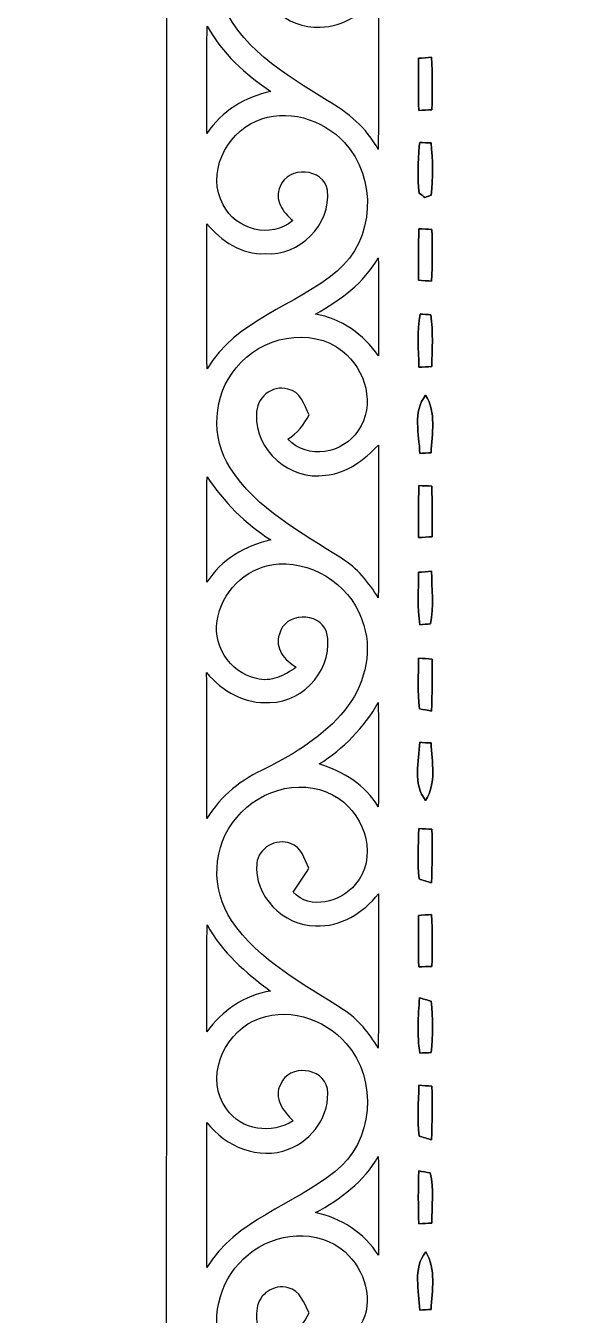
# Model space of a CAD drawing. Header units: centimetres. Extents: x -10.6 to 10.6, y -12.7 to 12.7.
# Drawn here: x -10.56 to -6.33, y -5.87 to 4.05 of the extents above; entities that cross this region are included whole.
import ezdxf

# ---------------------------------------------------------------- set-up
doc = ezdxf.new("R2010")
doc.units = ezdxf.units.CM
doc.header["$MEASUREMENT"] = 0
doc.layers.add('Camada 1', color=7, linetype='Continuous')

msp = doc.modelspace()

# ---------------------------------------------------------------- linework, layer by layer
at = {"layer": 'Camada 1', "color": 156}
for points, knots in [([(-3.39724, 12.67918), (-3.36656, 12.69717), (-3.33657, 12.69505), (-3.30694, 12.67248), (-3.30694, 12.67248), (-1.51377, 11.66636), (0.28081, 10.6627), (2.07432, 9.65764), (2.07432, 9.65764), (2.65818, 9.32602), (3.2512, 9.00782), (3.82975, 8.66775), (3.82975, 8.66775), (3.84281, 8.5471), (3.83363, 8.42504), (3.83575, 8.30367), (3.83575, 8.30367), (3.47768, 8.30438), (3.11962, 8.30367), (2.76153, 8.30403), (2.76153, 8.30403), (2.76224, 2.60667), (2.75872, -3.09068), (2.76331, -8.78804), (2.76331, -8.78804), (2.90371, -8.78804), (3.06882, -8.86989), (3.05893, -9.03216), (3.05893, -9.03216), (3.0667, -10.12189), (3.05964, -11.21197), (3.06246, -12.30171), (3.06246, -12.30171), (-1.22061, -12.30066), (-5.50367, -12.30312), (-9.7864, -12.30066), (-9.7864, -12.30066), (-9.78605, -11.26949), (-9.78534, -10.23866), (-9.78675, -9.2075), (-9.78675, -9.2075), (-9.785, -9.10201), (-9.79663, -8.9863), (-9.7356, -8.89387), (-9.7356, -8.89387), (-9.67846, -8.80886), (-9.56627, -8.80356), (-9.47561, -8.78628), (-9.47561, -8.78628), (-9.47314, -3.08963), (-9.47243, 2.60702), (-9.47596, 8.30367), (-9.47596, 8.30367), (-9.8358, 8.30438), (-10.19563, 8.30297), (-10.55581, 8.30473), (-10.55581, 8.30473), (-10.55511, 8.42821), (-10.55546, 8.55168), (-10.55404, 8.67515), (-10.55404, 8.67515), (-8.16574, 10.00478), (-5.78414, 11.34709), (-3.39724, 12.67918)], [0, 0, 0, 0, 0.0588235, 0.0588235, 0.0588235, 0.0588235, 0.1176471, 0.1176471, 0.1176471, 0.1176471, 0.1764706, 0.1764706, 0.1764706, 0.1764706, 0.2352941, 0.2352941, 0.2352941, 0.2352941, 0.2941176, 0.2941176, 0.2941176, 0.2941176, 0.3529412, 0.3529412, 0.3529412, 0.3529412, 0.4117647, 0.4117647, 0.4117647, 0.4117647, 0.4705882, 0.4705882, 0.4705882, 0.4705882, 0.5294118, 0.5294118, 0.5294118, 0.5294118, 0.5882353, 0.5882353, 0.5882353, 0.5882353, 0.6470588, 0.6470588, 0.6470588, 0.6470588, 0.7058824, 0.7058824, 0.7058824, 0.7058824, 0.7647059, 0.7647059, 0.7647059, 0.7647059, 0.8235294, 0.8235294, 0.8235294, 0.8235294, 0.8823529, 0.8823529, 0.8823529, 0.8823529, 1, 1, 1, 1]), ([(-7.5251, 7.98159), (-7.5251, 7.98159), (-7.5251, 7.98159), (-7.5251, 7.98159), (-7.5251, 7.98159), (-7.54732, 7.9068), (-7.51981, 7.87576), (-7.4429, 7.88775), (-7.4429, 7.88775), (-4.72475, 7.88351), (-2.00625, 7.88846), (0.71191, 7.88563), (0.71191, 7.88563), (0.71049, 1.29117), (0.71225, -5.30294), (0.7112, -11.89708), (0.7112, -11.89708), (-1.99565, -11.89708), (-4.70252, -11.89708), (-7.40903, -11.89708), (-7.40903, -11.89708), (-7.45137, -11.89743), (-7.49299, -11.90166), (-7.53463, -11.90941), (-7.53463, -11.90941), (-7.55967, -12.01454), (-7.43654, -11.98915), (-7.37622, -11.9969), (-7.37622, -11.9969), (-5.49451, -11.9962), (-3.6128, -11.9969), (-1.73107, -11.99656), (-1.73107, -11.99656), (-0.88688, -11.99161), (-0.04268, -12.00714), (0.80115, -11.98845), (0.80115, -11.98845), (0.82973, -11.66213), (0.81704, -11.33333), (0.8068, -11.00632), (0.8068, -11.00632), (0.82585, -10.59568), (0.81633, -10.18399), (0.81068, -9.77299), (0.81068, -9.77299), (0.83643, -9.43186), (0.78916, -9.09072), (0.81597, -8.7503), (0.81597, -8.7503), (0.82373, -8.52628), (0.79162, -8.30262), (0.81033, -8.07895), (0.81033, -8.07895), (0.83043, -7.80767), (0.80044, -7.53638), (0.81455, -7.2651), (0.81455, -7.2651), (0.80468, -7.01852), (0.82761, -6.77192), (0.80573, -6.52533), (0.80573, -6.52533), (0.82761, -5.89033), (0.81209, -5.25426), (0.81173, -4.61963), (0.81173, -4.61963), (0.82585, -4.04424), (0.7934, -3.4692), (0.81738, -2.89453), (0.81738, -2.89453), (0.79833, -2.51882), (0.83397, -2.14277), (0.80892, -1.76742), (0.80892, -1.76742), (0.81633, -1.20156), (0.81209, -0.63675), (0.80926, -0.0709), (0.80926, -0.0709), (0.83643, 0.24694), (0.78705, 0.56549), (0.81597, 0.88335), (0.81597, 0.88335), (0.79728, 1.21179), (0.83397, 1.54057), (0.80644, 1.86867), (0.80644, 1.86867), (0.81492, 2.15159), (0.81173, 2.43451), (0.81492, 2.71744), (0.81492, 2.71744), (0.78987, 2.99931), (0.82585, 3.28117), (0.81704, 3.56305), (0.81704, 3.56305), (0.82161, 4.35256), (0.80256, 5.14139), (0.81738, 5.93054), (0.81738, 5.93054), (0.82196, 6.23534), (0.78951, 6.53979), (0.81526, 6.84423), (0.81526, 6.84423), (0.81244, 7.22488), (0.80892, 7.60482), (0.80256, 7.98512), (0.80256, 7.98512), (-1.87466, 7.99218), (-4.55224, 7.98583), (-7.22982, 7.98865), (-7.22982, 7.98865), (-7.32825, 7.98829), (-7.42702, 7.99182), (-7.5251, 7.98159)], [0, 0, 0, 0, 0.0344828, 0.0344828, 0.0344828, 0.0344828, 0.0689655, 0.0689655, 0.0689655, 0.0689655, 0.1034483, 0.1034483, 0.1034483, 0.1034483, 0.137931, 0.137931, 0.137931, 0.137931, 0.1724138, 0.1724138, 0.1724138, 0.1724138, 0.2068966, 0.2068966, 0.2068966, 0.2068966, 0.2413793, 0.2413793, 0.2413793, 0.2413793, 0.2758621, 0.2758621, 0.2758621, 0.2758621, 0.3103448, 0.3103448, 0.3103448, 0.3103448, 0.3448276, 0.3448276, 0.3448276, 0.3448276, 0.3793103, 0.3793103, 0.3793103, 0.3793103, 0.4137931, 0.4137931, 0.4137931, 0.4137931, 0.4482759, 0.4482759, 0.4482759, 0.4482759, 0.4827586, 0.4827586, 0.4827586, 0.4827586, 0.5172414, 0.5172414, 0.5172414, 0.5172414, 0.5517241, 0.5517241, 0.5517241, 0.5517241, 0.5862069, 0.5862069, 0.5862069, 0.5862069, 0.6206897, 0.6206897, 0.6206897, 0.6206897, 0.6551724, 0.6551724, 0.6551724, 0.6551724, 0.6896552, 0.6896552, 0.6896552, 0.6896552, 0.7241379, 0.7241379, 0.7241379, 0.7241379, 0.7586207, 0.7586207, 0.7586207, 0.7586207, 0.7931034, 0.7931034, 0.7931034, 0.7931034, 0.8275862, 0.8275862, 0.8275862, 0.8275862, 0.862069, 0.862069, 0.862069, 0.862069, 0.8965517, 0.8965517, 0.8965517, 0.8965517, 0.9310345, 0.9310345, 0.9310345, 0.9310345, 1, 1, 1, 1]), ([(-9.05898, 4.27496), (-9.05898, 4.27496), (-9.05898, 4.27496), (-9.05898, 4.27496), (-9.05898, 4.27496), (-8.93303, 3.89183), (-8.55803, 3.67875), (-8.23665, 3.47591), (-8.23665, 3.47591), (-8.07472, 3.38771), (-7.93256, 3.26354), (-7.84294, 3.1002), (-7.84294, 3.1002), (-7.84014, 3.49673), (-7.84294, 3.8929), (-7.84119, 4.28941), (-7.84119, 4.28941), (-7.9516, 4.1522), (-8.10895, 4.04495), (-8.28992, 4.04106), (-8.28992, 4.04106), (-8.5471, 4.02412), (-8.79792, 4.25379), (-8.77887, 4.5159), (-8.77887, 4.5159), (-8.77322, 4.63055), (-8.65116, 4.70992), (-8.54215, 4.68171), (-8.54215, 4.68171), (-8.45255, 4.67289), (-8.41974, 4.58082), (-8.38305, 4.51238), (-8.38305, 4.51238), (-8.39575, 4.47357), (-8.40846, 4.43442), (-8.42044, 4.3949), (-8.42044, 4.3949), (-8.45291, 4.36245), (-8.48536, 4.33), (-8.51781, 4.29718), (-8.51781, 4.29718), (-8.43738, 4.25202), (-8.34918, 4.20511), (-8.25323, 4.22768), (-8.25323, 4.22768), (-8.02887, 4.25838), (-7.87118, 4.5099), (-7.94349, 4.7251), (-7.94349, 4.7251), (-7.99465, 4.95899), (-8.22889, 5.13257), (-8.46807, 5.10857), (-8.46807, 5.10857), (-8.87165, 5.10329), (-9.18845, 4.65807), (-9.05898, 4.27496)], [0, 0, 0, 0, 0.0666667, 0.0666667, 0.0666667, 0.0666667, 0.1333333, 0.1333333, 0.1333333, 0.1333333, 0.2, 0.2, 0.2, 0.2, 0.2666667, 0.2666667, 0.2666667, 0.2666667, 0.3333333, 0.3333333, 0.3333333, 0.3333333, 0.4, 0.4, 0.4, 0.4, 0.4666667, 0.4666667, 0.4666667, 0.4666667, 0.5333333, 0.5333333, 0.5333333, 0.5333333, 0.6, 0.6, 0.6, 0.6, 0.6666667, 0.6666667, 0.6666667, 0.6666667, 0.7333333, 0.7333333, 0.7333333, 0.7333333, 0.8, 0.8, 0.8, 0.8, 0.8666667, 0.8666667, 0.8666667, 0.8666667, 1, 1, 1, 1]), ([(-9.16022, 4.04953), (-9.16022, 4.04953), (-9.16022, 4.04953), (-9.16022, 4.04953), (-9.16022, 4.04953), (-9.16446, 3.77437), (-9.16269, 3.49919), (-9.16163, 3.22367), (-9.16163, 3.22367), (-9.05016, 3.39548), (-8.86707, 3.50273), (-8.66951, 3.54646), (-8.66951, 3.54646), (-8.86707, 3.67629), (-9.04521, 3.84104), (-9.16022, 4.04953)], [0, 0, 0, 0, 0.2, 0.2, 0.2, 0.2, 0.4, 0.4, 0.4, 0.4, 0.6, 0.6, 0.6, 0.6, 1, 1, 1, 1]), ([(-7.53285, 3.80152), (-7.53285, 3.80152), (-7.53285, 3.80152), (-7.53285, 3.80152), (-7.53285, 3.80152), (-7.53497, 3.66783), (-7.53568, 3.53413), (-7.53039, 3.40042), (-7.53039, 3.40042), (-7.49687, 3.40218), (-7.46371, 3.40395), (-7.4302, 3.40606), (-7.4302, 3.40606), (-7.42631, 3.54083), (-7.42667, 3.67558), (-7.43303, 3.81), (-7.43303, 3.81), (-7.45808, 3.80787), (-7.5078, 3.80364), (-7.53285, 3.80152)], [0, 0, 0, 0, 0.1666667, 0.1666667, 0.1666667, 0.1666667, 0.3333333, 0.3333333, 0.3333333, 0.3333333, 0.5, 0.5, 0.5, 0.5, 0.6666667, 0.6666667, 0.6666667, 0.6666667, 1, 1, 1, 1]), ([(-8.78381, 3.31786), (-8.78381, 3.31786), (-8.78381, 3.31786), (-8.78381, 3.31786), (-8.78381, 3.31786), (-9.01981, 3.21909), (-9.16693, 2.90795), (-9.03675, 2.6737), (-9.03675, 2.6737), (-8.94326, 2.48355), (-8.66422, 2.40595), (-8.50123, 2.55305), (-8.50123, 2.55305), (-8.57673, 2.61479), (-8.64729, 2.71426), (-8.5979, 2.81445), (-8.5979, 2.81445), (-8.53934, 2.97744), (-8.26276, 2.95768), (-8.23347, 2.78518), (-8.23347, 2.78518), (-8.2049, 2.52306), (-8.45008, 2.27365), (-8.71361, 2.29763), (-8.71361, 2.29763), (-8.89423, 2.28917), (-9.05192, 2.39535), (-9.16304, 2.52835), (-9.16304, 2.52835), (-9.16128, 2.15547), (-9.16516, 1.78257), (-9.16092, 1.4097), (-9.16092, 1.4097), (-8.94009, 1.78788), (-8.47795, 1.89264), (-8.16045, 2.16393), (-8.16045, 2.16393), (-7.87082, 2.39994), (-7.84825, 2.88395), (-8.10294, 3.15348), (-8.10294, 3.15348), (-8.27016, 3.33304), (-8.55309, 3.42265), (-8.78381, 3.31786)], [0, 0, 0, 0, 0.0833333, 0.0833333, 0.0833333, 0.0833333, 0.1666667, 0.1666667, 0.1666667, 0.1666667, 0.25, 0.25, 0.25, 0.25, 0.3333333, 0.3333333, 0.3333333, 0.3333333, 0.4166667, 0.4166667, 0.4166667, 0.4166667, 0.5, 0.5, 0.5, 0.5, 0.5833333, 0.5833333, 0.5833333, 0.5833333, 0.6666667, 0.6666667, 0.6666667, 0.6666667, 0.75, 0.75, 0.75, 0.75, 0.8333333, 0.8333333, 0.8333333, 0.8333333, 1, 1, 1, 1]), ([(-7.52756, 3.12384), (-7.52756, 3.12384), (-7.52756, 3.12384), (-7.52756, 3.12384), (-7.52756, 3.12384), (-7.53886, 3.00426), (-7.54133, 2.8829), (-7.52792, 2.76365), (-7.52792, 2.76365), (-7.51699, 2.75519), (-7.49511, 2.73861), (-7.48417, 2.73015), (-7.48417, 2.73015), (-7.48417, 2.73015), (-7.43691, 2.74778), (-7.43691, 2.74778), (-7.43691, 2.74778), (-7.42068, 2.88113), (-7.42244, 3.01659), (-7.43691, 3.14959), (-7.43691, 3.14959), (-7.45842, 3.15066), (-7.50147, 3.15207), (-7.52298, 3.15312), (-7.52298, 3.15312), (-7.52298, 3.15312), (-7.52756, 3.12384), (-7.52756, 3.12384)], [0, 0, 0, 0, 0.125, 0.125, 0.125, 0.125, 0.25, 0.25, 0.25, 0.25, 0.375, 0.375, 0.375, 0.375, 0.5, 0.5, 0.5, 0.5, 0.625, 0.625, 0.625, 0.625, 0.75, 0.75, 0.75, 0.75, 1, 1, 1, 1]), ([(-7.53004, 2.48954), (-7.53004, 2.48954), (-7.53004, 2.48954), (-7.53004, 2.48954), (-7.53004, 2.48954), (-7.53533, 2.35761), (-7.53497, 2.22532), (-7.53356, 2.09303), (-7.53356, 2.09303), (-7.50817, 2.09091), (-7.45737, 2.08738), (-7.43196, 2.08562), (-7.43196, 2.08562), (-7.42667, 2.21826), (-7.42667, 2.35126), (-7.4302, 2.48425), (-7.4302, 2.48425), (-7.46371, 2.48603), (-7.49687, 2.48778), (-7.53004, 2.48954)], [0, 0, 0, 0, 0.1666667, 0.1666667, 0.1666667, 0.1666667, 0.3333333, 0.3333333, 0.3333333, 0.3333333, 0.5, 0.5, 0.5, 0.5, 0.6666667, 0.6666667, 0.6666667, 0.6666667, 1, 1, 1, 1]), ([(-8.32661, 1.83268), (-8.32661, 1.83268), (-8.32661, 1.83268), (-8.32661, 1.83268), (-8.32661, 1.83268), (-8.12729, 1.79704), (-7.95513, 1.6764), (-7.84189, 1.50988), (-7.84189, 1.50988), (-7.84189, 1.76176), (-7.84083, 2.01365), (-7.8426, 2.26518), (-7.8426, 2.26518), (-7.95266, 2.07222), (-8.13576, 1.93852), (-8.32661, 1.83268)], [0, 0, 0, 0, 0.2, 0.2, 0.2, 0.2, 0.4, 0.4, 0.4, 0.4, 0.6, 0.6, 0.6, 0.6, 1, 1, 1, 1]), ([(-7.53075, 1.4238), (-7.53075, 1.4238), (-7.53075, 1.4238), (-7.53075, 1.4238), (-7.53075, 1.4238), (-7.49723, 1.42487), (-7.46371, 1.42628), (-7.43055, 1.42804), (-7.43055, 1.42804), (-7.42809, 1.56104), (-7.41961, 1.69474), (-7.43795, 1.82667), (-7.43795, 1.82667), (-7.45878, 1.82808), (-7.5004, 1.83091), (-7.52122, 1.83232), (-7.52122, 1.83232), (-7.54661, 1.69791), (-7.53251, 1.55963), (-7.53075, 1.4238)], [0, 0, 0, 0, 0.1666667, 0.1666667, 0.1666667, 0.1666667, 0.3333333, 0.3333333, 0.3333333, 0.3333333, 0.5, 0.5, 0.5, 0.5, 0.6666667, 0.6666667, 0.6666667, 0.6666667, 1, 1, 1, 1]), ([(-8.93586, 1.41922), (-8.93586, 1.41922), (-8.93586, 1.41922), (-8.93586, 1.41922), (-8.93586, 1.41922), (-9.11789, 1.20721), (-9.1327, 0.88089), (-8.98207, 0.64769), (-8.98207, 0.64769), (-8.77958, 0.33019), (-8.43492, 0.15063), (-8.12694, -0.04726), (-8.12694, -0.04726), (-8.00629, -0.121), (-7.91668, -0.23283), (-7.8426, -0.35136), (-7.8426, -0.35136), (-7.84119, 0.04056), (-7.84153, 0.43249), (-7.84224, 0.82444), (-7.84224, 0.82444), (-7.9516, 0.70908), (-8.08601, 0.60571), (-8.25006, 0.59124), (-8.25006, 0.59124), (-8.51852, 0.54997), (-8.79792, 0.78317), (-8.77923, 1.06009), (-8.77923, 1.06009), (-8.78628, 1.18392), (-8.65998, 1.29151), (-8.53863, 1.25518), (-8.53863, 1.25518), (-8.44232, 1.23859), (-8.41269, 1.13347), (-8.37599, 1.05728), (-8.37599, 1.05728), (-8.41304, 0.98107), (-8.46631, 0.91475), (-8.53863, 0.86959), (-8.53863, 0.86959), (-8.38693, 0.70838), (-8.11353, 0.75706), (-7.99782, 0.93556), (-7.99782, 0.93556), (-7.86058, 1.12854), (-7.94032, 1.40828), (-8.11742, 1.54727), (-8.11742, 1.54727), (-8.36295, 1.7413), (-8.74959, 1.65805), (-8.93586, 1.41922)], [0, 0, 0, 0, 0.0714286, 0.0714286, 0.0714286, 0.0714286, 0.1428571, 0.1428571, 0.1428571, 0.1428571, 0.2142857, 0.2142857, 0.2142857, 0.2142857, 0.2857143, 0.2857143, 0.2857143, 0.2857143, 0.3571429, 0.3571429, 0.3571429, 0.3571429, 0.4285714, 0.4285714, 0.4285714, 0.4285714, 0.5, 0.5, 0.5, 0.5, 0.5714286, 0.5714286, 0.5714286, 0.5714286, 0.6428571, 0.6428571, 0.6428571, 0.6428571, 0.7142857, 0.7142857, 0.7142857, 0.7142857, 0.7857143, 0.7857143, 0.7857143, 0.7857143, 0.8571429, 0.8571429, 0.8571429, 0.8571429, 1, 1, 1, 1]), ([(-7.52333, 0.75988), (-7.52333, 0.75988), (-7.52333, 0.75988), (-7.52333, 0.75988), (-7.52333, 0.75988), (-7.50147, 0.76093), (-7.45808, 0.76376), (-7.43654, 0.76517), (-7.43654, 0.76517), (-7.43055, 0.91157), (-7.39386, 1.07597), (-7.47818, 1.20721), (-7.47818, 1.20721), (-7.57977, 1.08267), (-7.52792, 0.90699), (-7.52333, 0.75988)], [0, 0, 0, 0, 0.2, 0.2, 0.2, 0.2, 0.4, 0.4, 0.4, 0.4, 0.6, 0.6, 0.6, 0.6, 1, 1, 1, 1]), ([(-9.16057, 0.58067), (-9.16057, 0.58067), (-9.16057, 0.58067), (-9.16057, 0.58067), (-9.16057, 0.58067), (-9.16481, 0.30973), (-9.16234, 0.03915), (-9.16128, -0.23176), (-9.16128, -0.23176), (-9.05333, -0.05608), (-8.86672, 0.04692), (-8.67057, 0.09418), (-8.67057, 0.09418), (-8.86707, 0.21872), (-9.03287, 0.38629), (-9.16057, 0.58067)], [0, 0, 0, 0, 0.2, 0.2, 0.2, 0.2, 0.4, 0.4, 0.4, 0.4, 0.6, 0.6, 0.6, 0.6, 1, 1, 1, 1]), ([(-7.53004, 0.51187), (-7.53004, 0.51187), (-7.53004, 0.51187), (-7.53004, 0.51187), (-7.53004, 0.51187), (-7.53568, 0.37853), (-7.53533, 0.24518), (-7.53251, 0.11182), (-7.53251, 0.11182), (-7.49793, 0.11394), (-7.463, 0.11606), (-7.42809, 0.11818), (-7.42809, 0.11818), (-7.42738, 0.24835), (-7.42702, 0.37818), (-7.43091, 0.50799), (-7.43091, 0.50799), (-7.46407, 0.5094), (-7.49687, 0.51047), (-7.53004, 0.51187)], [0, 0, 0, 0, 0.1666667, 0.1666667, 0.1666667, 0.1666667, 0.3333333, 0.3333333, 0.3333333, 0.3333333, 0.5, 0.5, 0.5, 0.5, 0.6666667, 0.6666667, 0.6666667, 0.6666667, 1, 1, 1, 1]), ([(-9.07485, -0.49072), (-9.07485, -0.49072), (-9.07485, -0.49072), (-9.07485, -0.49072), (-9.07485, -0.49072), (-9.1313, -0.69744), (-8.99194, -0.93132), (-8.78028, -0.97225), (-8.78028, -0.97225), (-8.6681, -1.00612), (-8.56332, -0.94896), (-8.47442, -0.88618), (-8.47442, -0.88618), (-8.56156, -0.83397), (-8.64411, -0.73978), (-8.60354, -0.63112), (-8.60354, -0.63112), (-8.56509, -0.46284), (-8.29768, -0.45544), (-8.24053, -0.61453), (-8.24053, -0.61453), (-8.17774, -0.87877), (-8.4074, -1.15887), (-8.67727, -1.1571), (-8.67727, -1.1571), (-8.86882, -1.17439), (-9.04451, -1.07032), (-9.16375, -0.92745), (-9.16375, -0.92745), (-9.16128, -1.3021), (-9.1641, -1.67674), (-9.16199, -2.05139), (-9.16199, -2.05139), (-9.05651, -1.87537), (-8.89282, -1.74554), (-8.7062, -1.66441), (-8.7062, -1.66441), (-8.48218, -1.54905), (-8.26028, -1.41393), (-8.09942, -1.21567), (-8.09942, -1.21567), (-7.95619, -1.03645), (-7.88387, -0.78775), (-7.95443, -0.56409), (-7.95443, -0.56409), (-8.02957, -0.28117), (-8.31603, -0.07549), (-8.60742, -0.09102), (-8.60742, -0.09102), (-8.82896, -0.10195), (-9.02757, -0.27481), (-9.07485, -0.49072)], [0, 0, 0, 0, 0.0714286, 0.0714286, 0.0714286, 0.0714286, 0.1428571, 0.1428571, 0.1428571, 0.1428571, 0.2142857, 0.2142857, 0.2142857, 0.2142857, 0.2857143, 0.2857143, 0.2857143, 0.2857143, 0.3571429, 0.3571429, 0.3571429, 0.3571429, 0.4285714, 0.4285714, 0.4285714, 0.4285714, 0.5, 0.5, 0.5, 0.5, 0.5714286, 0.5714286, 0.5714286, 0.5714286, 0.6428571, 0.6428571, 0.6428571, 0.6428571, 0.7142857, 0.7142857, 0.7142857, 0.7142857, 0.7857143, 0.7857143, 0.7857143, 0.7857143, 0.8571429, 0.8571429, 0.8571429, 0.8571429, 1, 1, 1, 1]), ([(-7.53251, -0.15558), (-7.53251, -0.15558), (-7.53251, -0.15558), (-7.53251, -0.15558), (-7.53251, -0.15558), (-7.53285, -0.28999), (-7.5452, -0.42579), (-7.52228, -0.55879), (-7.52228, -0.55879), (-7.50147, -0.55738), (-7.46054, -0.55457), (-7.44007, -0.55279), (-7.44007, -0.55279), (-7.41503, -0.41875), (-7.42984, -0.28151), (-7.43338, -0.14605), (-7.43338, -0.14605), (-7.45808, -0.14851), (-7.5078, -0.15346), (-7.53251, -0.15558)], [0, 0, 0, 0, 0.1666667, 0.1666667, 0.1666667, 0.1666667, 0.3333333, 0.3333333, 0.3333333, 0.3333333, 0.5, 0.5, 0.5, 0.5, 0.6666667, 0.6666667, 0.6666667, 0.6666667, 1, 1, 1, 1]), ([(-7.53215, -0.81597), (-7.53215, -0.81597), (-7.53215, -0.81597), (-7.53215, -0.81597), (-7.53215, -0.81597), (-7.53321, -0.94614), (-7.54379, -1.07772), (-7.52439, -1.20721), (-7.52439, -1.20721), (-7.50147, -1.21143), (-7.45596, -1.21954), (-7.43303, -1.22344), (-7.43303, -1.22344), (-7.42667, -1.09044), (-7.42738, -0.95744), (-7.42772, -0.82408), (-7.42772, -0.82408), (-7.46266, -0.82125), (-7.49723, -0.81845), (-7.53215, -0.81597)], [0, 0, 0, 0, 0.1666667, 0.1666667, 0.1666667, 0.1666667, 0.3333333, 0.3333333, 0.3333333, 0.3333333, 0.5, 0.5, 0.5, 0.5, 0.6666667, 0.6666667, 0.6666667, 0.6666667, 1, 1, 1, 1]), ([(-8.29697, -1.63089), (-8.29697, -1.63089), (-8.29697, -1.63089), (-8.29697, -1.63089), (-8.29697, -1.63089), (-8.11353, -1.68804), (-7.94138, -1.79246), (-7.8426, -1.96215), (-7.8426, -1.96215), (-7.84153, -1.69403), (-7.84048, -1.42628), (-7.84331, -1.15817), (-7.84331, -1.15817), (-7.95055, -1.35183), (-8.11071, -1.512), (-8.29697, -1.63089)], [0, 0, 0, 0, 0.2, 0.2, 0.2, 0.2, 0.4, 0.4, 0.4, 0.4, 0.6, 0.6, 0.6, 0.6, 1, 1, 1, 1]), ([(-7.47818, -1.91135), (-7.47818, -1.91135), (-7.47818, -1.91135), (-7.47818, -1.91135), (-7.47818, -1.91135), (-7.39315, -1.78011), (-7.43091, -1.61571), (-7.4362, -1.46931), (-7.4362, -1.46931), (-7.45808, -1.46826), (-7.50181, -1.46578), (-7.52369, -1.46437), (-7.52369, -1.46437), (-7.52756, -1.61113), (-7.58013, -1.78717), (-7.47818, -1.91135)], [0, 0, 0, 0, 0.2, 0.2, 0.2, 0.2, 0.4, 0.4, 0.4, 0.4, 0.6, 0.6, 0.6, 0.6, 1, 1, 1, 1]), ([(-8.93127, -2.04294), (-8.93127, -2.04294), (-8.93127, -2.04294), (-8.93127, -2.04294), (-8.93127, -2.04294), (-9.12424, -2.25882), (-9.13236, -2.59891), (-8.97149, -2.83527), (-8.97149, -2.83527), (-8.7637, -3.14924), (-8.41728, -3.32317), (-8.11071, -3.52354), (-8.11071, -3.52354), (-7.99535, -3.5948), (-7.91386, -3.70487), (-7.84294, -3.81776), (-7.84294, -3.81776), (-7.84048, -3.42194), (-7.84224, -3.02612), (-7.84189, -2.62995), (-7.84189, -2.62995), (-7.9569, -2.77741), (-8.13258, -2.88748), (-8.32485, -2.87689), (-8.32485, -2.87689), (-8.57391, -2.8776), (-8.80145, -2.64724), (-8.77817, -2.39535), (-8.77817, -2.39535), (-8.76511, -2.27612), (-8.62859, -2.19957), (-8.51817, -2.2433), (-8.51817, -2.2433), (-8.4335, -2.26835), (-8.41198, -2.36255), (-8.3767, -2.4324), (-8.3767, -2.4324), (-8.41551, -2.49485), (-8.45855, -2.55481), (-8.497, -2.61796), (-8.497, -2.61796), (-8.37212, -2.75802), (-8.12764, -2.69451), (-8.02075, -2.55869), (-8.02075, -2.55869), (-7.84436, -2.36078), (-7.93926, -2.03482), (-8.14669, -1.89793), (-8.14669, -1.89793), (-8.39187, -1.72507), (-8.75136, -1.81751), (-8.93127, -2.04294)], [0, 0, 0, 0, 0.0714286, 0.0714286, 0.0714286, 0.0714286, 0.1428571, 0.1428571, 0.1428571, 0.1428571, 0.2142857, 0.2142857, 0.2142857, 0.2142857, 0.2857143, 0.2857143, 0.2857143, 0.2857143, 0.3571429, 0.3571429, 0.3571429, 0.3571429, 0.4285714, 0.4285714, 0.4285714, 0.4285714, 0.5, 0.5, 0.5, 0.5, 0.5714286, 0.5714286, 0.5714286, 0.5714286, 0.6428571, 0.6428571, 0.6428571, 0.6428571, 0.7142857, 0.7142857, 0.7142857, 0.7142857, 0.7857143, 0.7857143, 0.7857143, 0.7857143, 0.8571429, 0.8571429, 0.8571429, 0.8571429, 1, 1, 1, 1]), ([(-7.53109, -2.12831), (-7.53109, -2.12831), (-7.53109, -2.12831), (-7.53109, -2.12831), (-7.53109, -2.12831), (-7.53392, -2.25743), (-7.54133, -2.38724), (-7.52897, -2.51636), (-7.52897, -2.51636), (-7.50534, -2.52377), (-7.45808, -2.53858), (-7.43444, -2.54635), (-7.43444, -2.54635), (-7.42597, -2.40875), (-7.42667, -2.27117), (-7.4295, -2.13359), (-7.4295, -2.13359), (-7.46337, -2.13147), (-7.49723, -2.12936), (-7.53109, -2.12831)], [0, 0, 0, 0, 0.1666667, 0.1666667, 0.1666667, 0.1666667, 0.3333333, 0.3333333, 0.3333333, 0.3333333, 0.5, 0.5, 0.5, 0.5, 0.6666667, 0.6666667, 0.6666667, 0.6666667, 1, 1, 1, 1]), ([(-9.16022, -2.86914), (-9.16022, -2.86914), (-9.16022, -2.86914), (-9.16022, -2.86914), (-9.16022, -2.86914), (-9.16481, -3.14395), (-9.16199, -3.41877), (-9.16234, -3.69393), (-9.16234, -3.69393), (-9.04698, -3.52882), (-8.87236, -3.41207), (-8.67233, -3.37925), (-8.67233, -3.37925), (-8.86177, -3.23778), (-9.04733, -3.08151), (-9.16022, -2.86914)], [0, 0, 0, 0, 0.2, 0.2, 0.2, 0.2, 0.4, 0.4, 0.4, 0.4, 0.6, 0.6, 0.6, 0.6, 1, 1, 1, 1]), ([(-7.53356, -2.79788), (-7.53356, -2.79788), (-7.53356, -2.79788), (-7.53356, -2.79788), (-7.53356, -2.79788), (-7.53497, -2.92981), (-7.53568, -3.06175), (-7.53039, -3.19369), (-7.53039, -3.19369), (-7.49723, -3.19193), (-7.46407, -3.19051), (-7.43055, -3.18947), (-7.43055, -3.18947), (-7.42631, -3.05611), (-7.42667, -2.9224), (-7.43232, -2.7894), (-7.43232, -2.7894), (-7.45771, -2.79152), (-7.50817, -2.79576), (-7.53356, -2.79788)], [0, 0, 0, 0, 0.1666667, 0.1666667, 0.1666667, 0.1666667, 0.3333333, 0.3333333, 0.3333333, 0.3333333, 0.5, 0.5, 0.5, 0.5, 0.6666667, 0.6666667, 0.6666667, 0.6666667, 1, 1, 1, 1]), ([(-7.52228, -3.85692), (-7.52228, -3.85692), (-7.52228, -3.85692), (-7.52228, -3.85692), (-7.52228, -3.85692), (-7.50076, -3.85585), (-7.45808, -3.85409), (-7.43654, -3.85304), (-7.43654, -3.85304), (-7.4228, -3.72145), (-7.42068, -3.5881), (-7.43691, -3.45687), (-7.43691, -3.45687), (-7.45912, -3.45052), (-7.50359, -3.43782), (-7.52581, -3.43146), (-7.52581, -3.43146), (-7.53426, -3.57292), (-7.54591, -3.71615), (-7.52228, -3.85692)], [0, 0, 0, 0, 0.1666667, 0.1666667, 0.1666667, 0.1666667, 0.3333333, 0.3333333, 0.3333333, 0.3333333, 0.5, 0.5, 0.5, 0.5, 0.6666667, 0.6666667, 0.6666667, 0.6666667, 1, 1, 1, 1]), ([(-8.80215, -3.6089), (-8.80215, -3.6089), (-8.80215, -3.6089), (-8.80215, -3.6089), (-8.80215, -3.6089), (-9.0424, -3.72145), (-9.17856, -4.06011), (-9.01064, -4.28659), (-9.01064, -4.28659), (-8.89952, -4.45347), (-8.66104, -4.48239), (-8.49736, -4.37832), (-8.49736, -4.37832), (-8.57214, -4.30671), (-8.65363, -4.20229), (-8.59367, -4.09504), (-8.59367, -4.09504), (-8.52875, -3.93912), (-8.26946, -3.96521), (-8.23418, -4.12996), (-8.23418, -4.12996), (-8.21054, -4.32929), (-8.34777, -4.52861), (-8.53333, -4.59634), (-8.53333, -4.59634), (-8.76088, -4.68558), (-9.01946, -4.57694), (-9.16234, -4.38996), (-9.16234, -4.38996), (-9.16234, -4.76284), (-9.16375, -5.13537), (-9.16163, -5.50827), (-9.16163, -5.50827), (-8.9415, -5.14032), (-8.49559, -5.02849), (-8.17774, -4.77061), (-8.17774, -4.77061), (-7.87964, -4.54447), (-7.84224, -4.05977), (-8.08919, -3.78283), (-8.08919, -3.78283), (-8.25853, -3.58598), (-8.56156, -3.49074), (-8.80215, -3.6089)], [0, 0, 0, 0, 0.0833333, 0.0833333, 0.0833333, 0.0833333, 0.1666667, 0.1666667, 0.1666667, 0.1666667, 0.25, 0.25, 0.25, 0.25, 0.3333333, 0.3333333, 0.3333333, 0.3333333, 0.4166667, 0.4166667, 0.4166667, 0.4166667, 0.5, 0.5, 0.5, 0.5, 0.5833333, 0.5833333, 0.5833333, 0.5833333, 0.6666667, 0.6666667, 0.6666667, 0.6666667, 0.75, 0.75, 0.75, 0.75, 0.8333333, 0.8333333, 0.8333333, 0.8333333, 1, 1, 1, 1]), ([(-7.53039, -4.10491), (-7.53039, -4.10491), (-7.53039, -4.10491), (-7.53039, -4.10491), (-7.53039, -4.10491), (-7.53356, -4.23509), (-7.54238, -4.36597), (-7.52792, -4.49545), (-7.52792, -4.49545), (-7.50464, -4.50249), (-7.45771, -4.5166), (-7.43444, -4.52366), (-7.43444, -4.52366), (-7.42597, -4.38643), (-7.42631, -4.24885), (-7.4295, -4.11127), (-7.4295, -4.11127), (-7.46337, -4.1088), (-7.49687, -4.10669), (-7.53039, -4.10491)], [0, 0, 0, 0, 0.1666667, 0.1666667, 0.1666667, 0.1666667, 0.3333333, 0.3333333, 0.3333333, 0.3333333, 0.5, 0.5, 0.5, 0.5, 0.6666667, 0.6666667, 0.6666667, 0.6666667, 1, 1, 1, 1]), ([(-8.3259, -5.08458), (-8.3259, -5.08458), (-8.3259, -5.08458), (-8.3259, -5.08458), (-8.3259, -5.08458), (-8.12834, -5.12585), (-7.9502, -5.24087), (-7.84224, -5.41301), (-7.84224, -5.41301), (-7.84153, -5.15972), (-7.84083, -4.90643), (-7.8426, -4.65313), (-7.8426, -4.65313), (-7.9516, -4.84645), (-8.13435, -4.98086), (-8.3259, -5.08458)], [0, 0, 0, 0, 0.2, 0.2, 0.2, 0.2, 0.4, 0.4, 0.4, 0.4, 0.6, 0.6, 0.6, 0.6, 1, 1, 1, 1]), ([(-7.53109, -4.76425), (-7.53109, -4.76425), (-7.53109, -4.76425), (-7.53109, -4.76425), (-7.53109, -4.76425), (-7.53604, -4.89973), (-7.53568, -5.03555), (-7.53039, -5.17102), (-7.53039, -5.17102), (-7.49723, -5.16924), (-7.46407, -5.16748), (-7.43055, -5.16607), (-7.43055, -5.16607), (-7.43444, -5.03765), (-7.40867, -4.90149), (-7.44361, -4.77838), (-7.44361, -4.77838), (-7.46548, -4.77485), (-7.50922, -4.76778), (-7.53109, -4.76425)], [0, 0, 0, 0, 0.1666667, 0.1666667, 0.1666667, 0.1666667, 0.3333333, 0.3333333, 0.3333333, 0.3333333, 0.5, 0.5, 0.5, 0.5, 0.6666667, 0.6666667, 0.6666667, 0.6666667, 1, 1, 1, 1]), ([(-8.84272, -5.40807), (-8.84272, -5.40807), (-8.84272, -5.40807), (-8.84272, -5.40807), (-8.84272, -5.40807), (-9.04945, -5.57247), (-9.14118, -5.86809), (-9.05228, -6.11857), (-9.05228, -6.11857), (-8.96725, -6.37504), (-8.74924, -6.55425), (-8.53616, -6.70489), (-8.53616, -6.70489), (-8.29556, -6.88057), (-7.989, -6.99169), (-7.84224, -7.26968), (-7.84224, -7.26968), (-7.84119, -6.87351), (-7.84189, -6.4777), (-7.84189, -6.08153), (-7.84189, -6.08153), (-7.97348, -6.2618), (-8.20772, -6.3754), (-8.43033, -6.31577), (-8.43033, -6.31577), (-8.64588, -6.26426), (-8.81133, -6.04237), (-8.77534, -5.81978), (-8.77534, -5.81978), (-8.76123, -5.71076), (-8.64376, -5.63174), (-8.53722, -5.66384), (-8.53722, -5.66384), (-8.44444, -5.68325), (-8.4141, -5.78272), (-8.37529, -5.85681), (-8.37529, -5.85681), (-8.41092, -5.93514), (-8.46984, -5.99687), (-8.53016, -6.05683), (-8.53016, -6.05683), (-8.37, -6.22652), (-8.07861, -6.14644), (-7.97912, -5.95171), (-7.97912, -5.95171), (-7.86906, -5.76791), (-7.94737, -5.52343), (-8.09837, -5.38726), (-8.09837, -5.38726), (-8.30473, -5.20276), (-8.63987, -5.23558), (-8.84272, -5.40807)], [0, 0, 0, 0, 0.0714286, 0.0714286, 0.0714286, 0.0714286, 0.1428571, 0.1428571, 0.1428571, 0.1428571, 0.2142857, 0.2142857, 0.2142857, 0.2142857, 0.2857143, 0.2857143, 0.2857143, 0.2857143, 0.3571429, 0.3571429, 0.3571429, 0.3571429, 0.4285714, 0.4285714, 0.4285714, 0.4285714, 0.5, 0.5, 0.5, 0.5, 0.5714286, 0.5714286, 0.5714286, 0.5714286, 0.6428571, 0.6428571, 0.6428571, 0.6428571, 0.7142857, 0.7142857, 0.7142857, 0.7142857, 0.7857143, 0.7857143, 0.7857143, 0.7857143, 0.8571429, 0.8571429, 0.8571429, 0.8571429, 1, 1, 1, 1]), ([(-7.52333, -5.83494), (-7.52333, -5.83494), (-7.52333, -5.83494), (-7.52333, -5.83494), (-7.52333, -5.83494), (-7.50147, -5.83388), (-7.45808, -5.83177), (-7.43654, -5.8307), (-7.43654, -5.8307), (-7.43055, -5.68395), (-7.39422, -5.51956), (-7.47747, -5.38762), (-7.47747, -5.38762), (-7.57907, -5.5118), (-7.52863, -5.68783), (-7.52333, -5.83494)], [0, 0, 0, 0, 0.2, 0.2, 0.2, 0.2, 0.4, 0.4, 0.4, 0.4, 0.6, 0.6, 0.6, 0.6, 1, 1, 1, 1])]:
    msp.add_open_spline(points, degree=3, knots=knots, dxfattribs=at)
at = {"layer": 'Camada 1', "color": 7}
for points, knots in [([(-7.53285, 3.80152), (-7.5078, 3.80364), (-7.45808, 3.80787), (-7.43303, 3.81), (-7.43303, 3.81), (-7.42667, 3.67558), (-7.42631, 3.54083), (-7.4302, 3.40606), (-7.4302, 3.40606), (-7.46371, 3.40395), (-7.49687, 3.40218), (-7.53039, 3.40042), (-7.53039, 3.40042), (-7.53568, 3.53413), (-7.53497, 3.66783), (-7.53285, 3.80152)], [0, 0, 0, 0, 0.2, 0.2, 0.2, 0.2, 0.4, 0.4, 0.4, 0.4, 0.6, 0.6, 0.6, 0.6, 1, 1, 1, 1]), ([(-7.52756, 3.12384), (-7.52756, 3.12384), (-7.52298, 3.15312), (-7.52298, 3.15312), (-7.52298, 3.15312), (-7.50147, 3.15207), (-7.45842, 3.15066), (-7.43691, 3.14959), (-7.43691, 3.14959), (-7.42244, 3.01659), (-7.42068, 2.88113), (-7.43691, 2.74778), (-7.43691, 2.74778), (-7.43691, 2.74778), (-7.48417, 2.73015), (-7.48417, 2.73015), (-7.48417, 2.73015), (-7.49511, 2.73861), (-7.51699, 2.75519), (-7.52792, 2.76365), (-7.52792, 2.76365), (-7.54133, 2.8829), (-7.53886, 3.00426), (-7.52756, 3.12384)], [0, 0, 0, 0, 0.1428571, 0.1428571, 0.1428571, 0.1428571, 0.2857143, 0.2857143, 0.2857143, 0.2857143, 0.4285714, 0.4285714, 0.4285714, 0.4285714, 0.5714286, 0.5714286, 0.5714286, 0.5714286, 0.7142857, 0.7142857, 0.7142857, 0.7142857, 1, 1, 1, 1]), ([(-7.53004, 2.48954), (-7.49687, 2.48778), (-7.46371, 2.48603), (-7.4302, 2.48425), (-7.4302, 2.48425), (-7.42667, 2.35126), (-7.42667, 2.21826), (-7.43196, 2.08562), (-7.43196, 2.08562), (-7.45737, 2.08738), (-7.50817, 2.09091), (-7.53356, 2.09303), (-7.53356, 2.09303), (-7.53497, 2.22532), (-7.53533, 2.35761), (-7.53004, 2.48954)], [0, 0, 0, 0, 0.2, 0.2, 0.2, 0.2, 0.4, 0.4, 0.4, 0.4, 0.6, 0.6, 0.6, 0.6, 1, 1, 1, 1]), ([(-7.53075, 1.4238), (-7.53251, 1.55963), (-7.54661, 1.69791), (-7.52122, 1.83232), (-7.52122, 1.83232), (-7.5004, 1.83091), (-7.45878, 1.82808), (-7.43795, 1.82667), (-7.43795, 1.82667), (-7.41961, 1.69474), (-7.42809, 1.56104), (-7.43055, 1.42804), (-7.43055, 1.42804), (-7.46371, 1.42628), (-7.49723, 1.42487), (-7.53075, 1.4238)], [0, 0, 0, 0, 0.2, 0.2, 0.2, 0.2, 0.4, 0.4, 0.4, 0.4, 0.6, 0.6, 0.6, 0.6, 1, 1, 1, 1]), ([(-7.52333, 0.75988), (-7.52792, 0.90699), (-7.57977, 1.08267), (-7.47818, 1.20721), (-7.47818, 1.20721), (-7.39386, 1.07597), (-7.43055, 0.91157), (-7.43654, 0.76517), (-7.43654, 0.76517), (-7.45808, 0.76376), (-7.50147, 0.76093), (-7.52333, 0.75988)], [0, 0, 0, 0, 0.25, 0.25, 0.25, 0.25, 0.5, 0.5, 0.5, 0.5, 1, 1, 1, 1]), ([(-7.53004, 0.51187), (-7.49687, 0.51047), (-7.46407, 0.5094), (-7.43091, 0.50799), (-7.43091, 0.50799), (-7.42702, 0.37818), (-7.42738, 0.24835), (-7.42809, 0.11818), (-7.42809, 0.11818), (-7.463, 0.11606), (-7.49793, 0.11394), (-7.53251, 0.11182), (-7.53251, 0.11182), (-7.53533, 0.24518), (-7.53568, 0.37853), (-7.53004, 0.51187)], [0, 0, 0, 0, 0.2, 0.2, 0.2, 0.2, 0.4, 0.4, 0.4, 0.4, 0.6, 0.6, 0.6, 0.6, 1, 1, 1, 1]), ([(-7.53251, -0.15558), (-7.5078, -0.15346), (-7.45808, -0.14851), (-7.43338, -0.14605), (-7.43338, -0.14605), (-7.42984, -0.28151), (-7.41503, -0.41875), (-7.44007, -0.55279), (-7.44007, -0.55279), (-7.46054, -0.55457), (-7.50147, -0.55738), (-7.52228, -0.55879), (-7.52228, -0.55879), (-7.5452, -0.42579), (-7.53285, -0.28999), (-7.53251, -0.15558)], [0, 0, 0, 0, 0.2, 0.2, 0.2, 0.2, 0.4, 0.4, 0.4, 0.4, 0.6, 0.6, 0.6, 0.6, 1, 1, 1, 1]), ([(-7.53215, -0.81597), (-7.49723, -0.81845), (-7.46266, -0.82125), (-7.42772, -0.82408), (-7.42772, -0.82408), (-7.42738, -0.95744), (-7.42667, -1.09044), (-7.43303, -1.22344), (-7.43303, -1.22344), (-7.45596, -1.21954), (-7.50147, -1.21143), (-7.52439, -1.20721), (-7.52439, -1.20721), (-7.54379, -1.07772), (-7.53321, -0.94614), (-7.53215, -0.81597)], [0, 0, 0, 0, 0.2, 0.2, 0.2, 0.2, 0.4, 0.4, 0.4, 0.4, 0.6, 0.6, 0.6, 0.6, 1, 1, 1, 1]), ([(-7.47818, -1.91135), (-7.58013, -1.78717), (-7.52756, -1.61113), (-7.52369, -1.46437), (-7.52369, -1.46437), (-7.50181, -1.46578), (-7.45808, -1.46826), (-7.4362, -1.46931), (-7.4362, -1.46931), (-7.43091, -1.61571), (-7.39315, -1.78011), (-7.47818, -1.91135)], [0, 0, 0, 0, 0.25, 0.25, 0.25, 0.25, 0.5, 0.5, 0.5, 0.5, 1, 1, 1, 1]), ([(-7.53109, -2.12831), (-7.49723, -2.12936), (-7.46337, -2.13147), (-7.4295, -2.13359), (-7.4295, -2.13359), (-7.42667, -2.27117), (-7.42597, -2.40875), (-7.43444, -2.54635), (-7.43444, -2.54635), (-7.45808, -2.53858), (-7.50534, -2.52377), (-7.52897, -2.51636), (-7.52897, -2.51636), (-7.54133, -2.38724), (-7.53392, -2.25743), (-7.53109, -2.12831)], [0, 0, 0, 0, 0.2, 0.2, 0.2, 0.2, 0.4, 0.4, 0.4, 0.4, 0.6, 0.6, 0.6, 0.6, 1, 1, 1, 1]), ([(-7.53356, -2.79788), (-7.50817, -2.79576), (-7.45771, -2.79152), (-7.43232, -2.7894), (-7.43232, -2.7894), (-7.42667, -2.9224), (-7.42631, -3.05611), (-7.43055, -3.18947), (-7.43055, -3.18947), (-7.46407, -3.19051), (-7.49723, -3.19193), (-7.53039, -3.19369), (-7.53039, -3.19369), (-7.53568, -3.06175), (-7.53497, -2.92981), (-7.53356, -2.79788)], [0, 0, 0, 0, 0.2, 0.2, 0.2, 0.2, 0.4, 0.4, 0.4, 0.4, 0.6, 0.6, 0.6, 0.6, 1, 1, 1, 1]), ([(-7.52228, -3.85692), (-7.54591, -3.71615), (-7.53426, -3.57292), (-7.52581, -3.43146), (-7.52581, -3.43146), (-7.50359, -3.43782), (-7.45912, -3.45052), (-7.43691, -3.45687), (-7.43691, -3.45687), (-7.42068, -3.5881), (-7.4228, -3.72145), (-7.43654, -3.85304), (-7.43654, -3.85304), (-7.45808, -3.85409), (-7.50076, -3.85585), (-7.52228, -3.85692)], [0, 0, 0, 0, 0.2, 0.2, 0.2, 0.2, 0.4, 0.4, 0.4, 0.4, 0.6, 0.6, 0.6, 0.6, 1, 1, 1, 1]), ([(-7.53039, -4.10491), (-7.49687, -4.10669), (-7.46337, -4.1088), (-7.4295, -4.11127), (-7.4295, -4.11127), (-7.42631, -4.24885), (-7.42597, -4.38643), (-7.43444, -4.52366), (-7.43444, -4.52366), (-7.45771, -4.5166), (-7.50464, -4.50249), (-7.52792, -4.49545), (-7.52792, -4.49545), (-7.54238, -4.36597), (-7.53356, -4.23509), (-7.53039, -4.10491)], [0, 0, 0, 0, 0.2, 0.2, 0.2, 0.2, 0.4, 0.4, 0.4, 0.4, 0.6, 0.6, 0.6, 0.6, 1, 1, 1, 1]), ([(-7.53109, -4.76425), (-7.50922, -4.76778), (-7.46548, -4.77485), (-7.44361, -4.77838), (-7.44361, -4.77838), (-7.40867, -4.90149), (-7.43444, -5.03765), (-7.43055, -5.16607), (-7.43055, -5.16607), (-7.46407, -5.16748), (-7.49723, -5.16924), (-7.53039, -5.17102), (-7.53039, -5.17102), (-7.53568, -5.03555), (-7.53604, -4.89973), (-7.53109, -4.76425)], [0, 0, 0, 0, 0.2, 0.2, 0.2, 0.2, 0.4, 0.4, 0.4, 0.4, 0.6, 0.6, 0.6, 0.6, 1, 1, 1, 1]), ([(-7.52333, -5.83494), (-7.52863, -5.68783), (-7.57907, -5.5118), (-7.47747, -5.38762), (-7.47747, -5.38762), (-7.39422, -5.51956), (-7.43055, -5.68395), (-7.43654, -5.8307), (-7.43654, -5.8307), (-7.45808, -5.83177), (-7.50147, -5.83388), (-7.52333, -5.83494)], [0, 0, 0, 0, 0.25, 0.25, 0.25, 0.25, 0.5, 0.5, 0.5, 0.5, 1, 1, 1, 1])]:
    msp.add_open_spline(points, degree=3, knots=knots, dxfattribs=at)

doc.saveas('drawing.dxf')
